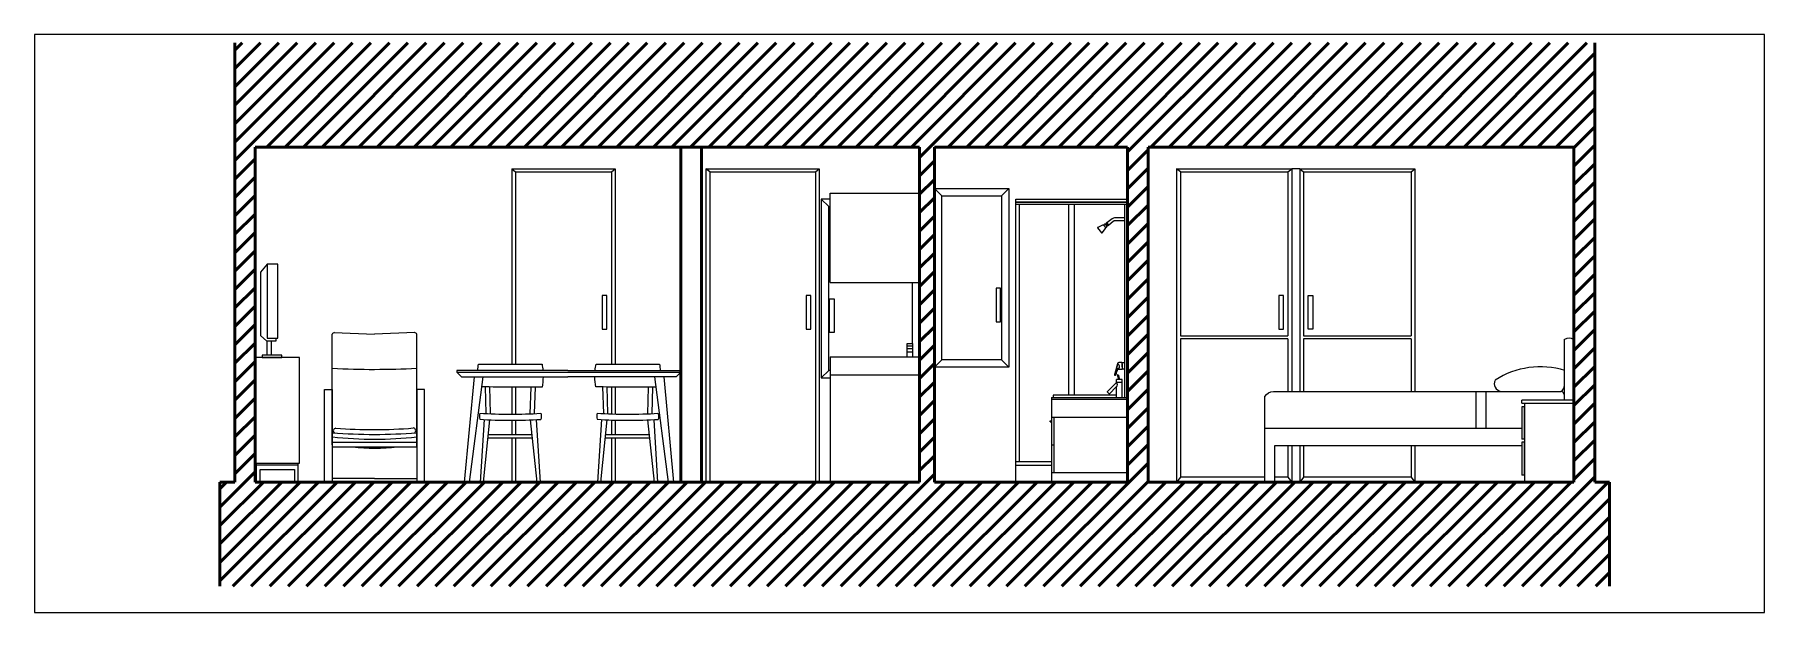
# Model space of a CAD drawing. Header units: inches. Extents: x 2960 to 8891, y 1487 to 4457.
# Drawn here: x 4843 to 6005, y 3993 to 4381 of the extents above; entities that cross this region are included whole.
import ezdxf

# ---------------------------------------------------------------- set-up
doc = ezdxf.new("R2010")
doc.units = ezdxf.units.IN
doc.header["$MEASUREMENT"] = 0
for name, color, linetype, lineweight in [('A-ELEV-PATT', 8, 'Continuous', 18), ('A-FURN', 8, 'Continuous', 20), ('A-WALL-FULL', 7, 'Continuous', 50), ('sezione 6', 211, 'Continuous', 20)]:
    doc.layers.add(name, color=color, linetype=linetype, lineweight=lineweight)

msp = doc.modelspace()

# ---------------------------------------------------------------- hatches: boundary and pattern name
at = {"layer": 'A-WALL-FULL'}
h = msp.add_hatch(dxfattribs=at)
h.set_pattern_fill('ANSI31', color=0, scale=70)
h.paths.add_polyline_path([(5890.8, 4375.7), (4977.2, 4375.7), (4977.2, 4305.7), (4977.2, 4080.7), (4967.2, 4080.7), (4967.2, 4010.7), (5890.8, 4010.7), (5900.8, 4010.7), (5900.8, 4080.7), (5890.8, 4080.7)])
h.paths.add_polyline_path([(5437.2, 4305.7), (5437.2, 4080.7), (4990.8, 4080.7), (4990.8, 4305.7)], flags=16)
h.paths.add_polyline_path([(5232.7, 4291), (5232.7, 4159.9), (5262.5, 4159.9, -0.025686), (5263, 4155.6), (5276.8, 4155.6), (5276.8, 4154.6), (5276.8, 4154.6), (5276.8, 4154.6), (5273.8, 4151.3), (5259.3, 4151.3), (5260.2, 4144.4, -0.000108), (5258, 4144.4), (5257.5, 4126.7, 0.002969), (5261.5, 4126.9, -0.163292), (5261.6, 4122.8, -0.005042), (5254.7, 4122.4), (5256, 4110.4), (5226.2, 4110.4), (5227.4, 4122.5, -0.005), (5220.6, 4122.9, -0.163098), (5220.7, 4127, 0.002994), (5224.8, 4126.8), (5224.2, 4144.6, -0.000225), (5219.7, 4144.6, -0.048034), (5219, 4151.3), (5201, 4151.3), (5184.3, 4151.3, -0.041559), (5183.6, 4144.4, -0.000222), (5179.1, 4144.4), (5178.6, 4126.7, 0.002969), (5182.7, 4126.9, -0.163292), (5182.7, 4122.8, -0.002218), (5179.7, 4122.6), (5182.4, 4080.7), (5180.3, 4080.7), (5177.1, 4110.4), (5147.3, 4110.4), (5148.6, 4122.5, -0.004972), (5141.8, 4122.9, -0.158926), (5141.8, 4127, 0.003033), (5145.9, 4126.8), (5145.4, 4144.6, -0.000112), (5143.1, 4144.6), (5144, 4151.3), (5129.4, 4151.3), (5126.4, 4154.6), (5126.4, 4155.6), (5140.3, 4155.6, -0.030615), (5141, 4159.9), (5163.3, 4159.9), (5163.3, 4291)], flags=0)
h.paths.add_polyline_path([(5293.7, 4291), (5369.7, 4291), (5367.2, 4289), (5296.3, 4289)], flags=0)
h.paths.add_polyline_path([(5224.1, 4205.9), (5227.2, 4205.9), (5227.2, 4183.4), (5224.1, 4183.4)], flags=0)
h.paths.add_polyline_path([(5099.4, 4180), (5099.4, 4142.9), (5104.7, 4142.9), (5104.7, 4080.7), (5099.4, 4080.7), (5099.4, 4080.8), (5071.1, 4080.8), (5042.7, 4080.8), (5042.7, 4080.7), (5037.4, 4080.7), (5037.4, 4142.9), (5042.7, 4142.9), (5042.7, 4180, -0.324917), (5043.9, 4181.1), (5071.1, 4180), (5097.9, 4181, -0.399411)], flags=0)
h.paths.add_polyline_path([(5371.2, 4270.7), (5377.2, 4270.7), (5377.2, 4214.7), (5437.2, 4214.7), (5437.2, 4152.7), (5377.2, 4152.7), (5377.2, 4150.7), (5371.2, 4150.7)], flags=0)
h.paths.add_polyline_path([(5428.8, 4164.7), (5428.8, 4168.1), (5428.8, 4170.3), (5428.8, 4172.2), (5428.8, 4173.7), (5432.7, 4173.7), (5432.7, 4172.2), (5432.7, 4170.3), (5432.7, 4166.9), (5432.7, 4164.7)], flags=0)
h.paths.add_polyline_path([(5006.1, 4227), (5006.1, 4177.4), (5004.8, 4177.4), (5004.8, 4175.3), (5001.7, 4175.3), (5001.7, 4165.9), (5008.7, 4165.9), (5008.7, 4164.4), (5020.7, 4164.4), (5020.7, 4093.4), (5019.8, 4093.4), (5019.8, 4080.7), (5017.2, 4080.7), (5017.2, 4089.2), (4994.3, 4089.2), (4994.3, 4080.7), (4991.6, 4080.7), (4991.6, 4092.2), (4991.6, 4093.4), (4990.8, 4093.4), (4990.8, 4164.4), (4995.6, 4164.4), (4995.6, 4165.9), (4998.7, 4165.9), (4998.7, 4175.3), (4994.4, 4179.1), (4994.4, 4221.6), (4998.9, 4227)], flags=0)
h.paths.add_polyline_path([(5361.1, 4205.9), (5364.2, 4205.9), (5364.2, 4183.4), (5361.1, 4183.4)], flags=0)
h.paths.add_polyline_path([(5376.7, 4203.8), (5379.8, 4203.8), (5379.8, 4181.2), (5376.7, 4181.2)], flags=0)
h.paths.add_polyline_path([(5098, 4113.7, -0.018851), (5071.1, 4112.7, -0.01885), (5044.1, 4113.7, -0.712478), (5045, 4116.8, 0.040847), (5097, 4117, -0.672224)], flags=0)
h.paths.add_polyline_path([(5099.4, 4107.2), (5099.4, 4104.4), (5086.3, 4104.4, -0.061076), (5056.3, 4104.4), (5042.7, 4104.4), (5042.7, 4107.2)], flags=0)
h.paths.add_polyline_path([(5447.2, 4305.7), (5577, 4305.7), (5576.9, 4080.7), (5501.9, 4080.7), (5447.2, 4080.7)], flags=16)
h.paths.add_polyline_path([(5447.2, 4277.9), (5497.2, 4277.9), (5497.2, 4157.9), (5447.2, 4157.9)], flags=0)
h.paths.add_polyline_path([(5452.2, 4272.9), (5492.2, 4272.9), (5492.2, 4162.9), (5452.2, 4162.9)], flags=0)
h.paths.add_polyline_path([(5501.9, 4270.7), (5576.9, 4270.7), (5576.9, 4080.7), (5525.9, 4080.7), (5525.9, 4092), (5501.9, 4092)], flags=0)
h.paths.add_polyline_path([(5575.1, 4267.3), (5575.1, 4137.6), (5576.9, 4137.6), (5576.9, 4087.2), (5527.4, 4087.2), (5527.4, 4124.2), (5576.9, 4124.2), (5576.9, 4137.6), (5526.9, 4137.6), (5526.9, 4139), (5537.6, 4139), (5537.6, 4267.3)], flags=0)
h.paths.add_polyline_path([(5488.7, 4211), (5491.7, 4211), (5491.7, 4188.4), (5488.7, 4188.4)], flags=0)
h.paths.add_polyline_path([(5560, 4253.2, -0.385396), (5560.9, 4253.1, -0.561751), (5561.9, 4253.9), (5562.4, 4254.3, -0.415148), (5563, 4254.7), (5564.1, 4253.3), (5567.8, 4256.3), (5568.1, 4256.3, 0.00937), (5567.6, 4256.1), (5564.1, 4253.3, -0.41828), (5563.6, 4252.9), (5563, 4252.5, -0.573728), (5562.1, 4251.7, -0.330824), (5562.2, 4251), (5559.7, 4247.8), (5556.7, 4251.6)], flags=0)
h.paths.add_polyline_path([(5590.8, 4305.7), (5876.8, 4305.7), (5876.8, 4080.7), (5876.8, 4080.7), (5870.4, 4080.7), (5813.9, 4080.7), (5590.8, 4080.7)], flags=16)
h.paths.add_polyline_path([(5573.4, 4156.9), (5573.4, 4156.6), (5573.4, 4156.6)], flags=0)
h.paths.add_polyline_path([(5571.1, 4159.1), (5571.1, 4159.1), (5571.2, 4159), (5571.2, 4159), (5571.2, 4158.9), (5571.3, 4158.5), (5571.4, 4158.1), (5571.4, 4158), (5571.4, 4157.9), (5571.4, 4157.9), (5571.4, 4157.8), (5571.4, 4157.7), (5571.4, 4157.7), (5571.4, 4157.6), (5571.4, 4157.2), (5571, 4157.1), (5571, 4157.1), (5570.9, 4157), (5570.9, 4157), (5570.8, 4157), (5570.8, 4157), (5570.7, 4156.9), (5570.7, 4156.9), (5570.6, 4156.9), (5570.6, 4156.8), (5570.5, 4156.8), (5570.5, 4156.8), (5570.4, 4156.7), (5570.3, 4156.7), (5570.3, 4156.6), (5570.2, 4156.6), (5570.2, 4156.5), (5570.1, 4156.5), (5570.1, 4156.4), (5570, 4156.3), (5570, 4156.2), (5569.9, 4156.2), (5569.9, 4156.1), (5569.8, 4156), (5569.8, 4155.9), (5569.7, 4155.8), (5569.7, 4155.7), (5569.7, 4155.6), (5569.6, 4155.5), (5569.6, 4155.4), (5569.6, 4155.3), (5569.5, 4155.2), (5569.5, 4155.1), (5569.4, 4154.7), (5569.2, 4154.1), (5569.1, 4153.7), (5569.1, 4153.6), (5569, 4153.4), (5569, 4153.3), (5568.9, 4153.2), (5568.9, 4153.1), (5568.9, 4153), (5568.9, 4152.9), (5568.8, 4152.8), (5568.8, 4152.8), (5568.8, 4152.7), (5568.8, 4152.7), (5568.8, 4152.6), (5568.7, 4152.6), (5568.7, 4152.6), (5568.7, 4152.5), (5568.7, 4152.5), (5568.5, 4152.3), (5568.5, 4152.8), (5568.7, 4153.5), (5568.9, 4154.4), (5569.1, 4155.1), (5569.3, 4155.7), (5569.4, 4156.3), (5569.6, 4156.9), (5569.7, 4157.2), (5569.8, 4157.5), (5569.9, 4157.8), (5570.1, 4158.5), (5570.2, 4158.9), (5570.2, 4159.1), (5570.3, 4159.3), (5570.3, 4159.4), (5570.4, 4159.5), (5570.4, 4159.5), (5570.4, 4159.6), (5570.4, 4159.6), (5570.4, 4159.6), (5570.4, 4159.7), (5570.4, 4159.7), (5570.4, 4159.7), (5570.7, 4159.9), (5571.1, 4159.4)], flags=0)
h.paths.add_polyline_path([(5609.9, 4291), (5687.2, 4291), (5689.9, 4291), (5692.7, 4291), (5769.9, 4291), (5769.9, 4141.6), (5827.7, 4141.6, -0.45835), (5823.7, 4149, -0.219994), (5870.5, 4155.7), (5870.5, 4135.8), (5876.8, 4135.8), (5876.8, 4133.8), (5876.8, 4080.7), (5843.7, 4080.7), (5843.7, 4085.4), (5841.9, 4085.4), (5841.9, 4105.1), (5769.9, 4105.1), (5769.9, 4080.7), (5767.4, 4083.9), (5695.2, 4083.9), (5692.7, 4080.7), (5692.7, 4105.1), (5687.2, 4105.1), (5687.2, 4080.7), (5684.6, 4083.9), (5675.6, 4083.9), (5675.6, 4080.7), (5669.1, 4080.7), (5669.1, 4083.9), (5612.5, 4083.9), (5609.9, 4080.7)], flags=0)
h.paths.add_polyline_path([(5612.5, 4289), (5684.6, 4289), (5684.6, 4178.9), (5612.5, 4178.9)], flags=0)
h.paths.add_polyline_path([(5569.6, 4147.6), (5569.6, 4147.6), (5569.6, 4147.7, -0.098491)], flags=0)
edge = h.paths.add_edge_path(flags=0)
edge.add_ellipse((5566.8, 4146.2), major_axis=(-0.2, 3.28), ratio=0.937727, start_angle=238.5202, end_angle=292.3019)
edge.add_line((5569.6, 4144.8), (5569.6, 4144.5))
edge.add_arc((5569.5, 4144.5), 0.0996, 0, 135)
edge.add_line((5569.4, 4144.6), (5564.7, 4139.8))
edge.add_line((5564.7, 4139.8), (5563.3, 4141.2))
edge.add_line((5563.3, 4141.2), (5569.6, 4147.6))
h.paths.add_polyline_path([(5570.3, 4152.8), (5570.7, 4152.9), (5571.6, 4149.6), (5571.1, 4149.6)], flags=0)
h.paths.add_polyline_path([(5695.2, 4289), (5767.4, 4289), (5767.4, 4178.9), (5695.2, 4178.9)], flags=0)
h.paths.add_polyline_path([(5678.6, 4205.9), (5681.6, 4205.9), (5681.6, 4183.4), (5678.6, 4183.4)], flags=0)
h.paths.add_polyline_path([(5698.2, 4205.9), (5701.3, 4205.9), (5701.3, 4183.4), (5698.2, 4183.4)], flags=0)
h.paths.add_polyline_path([(5841.9, 4131.2), (5843.7, 4131.2), (5843.7, 4109.6), (5841.9, 4109.6)], flags=0)

# ---------------------------------------------------------------- linework, layer by layer
at = {"layer": 'A-ELEV-PATT'}
for p, q in [((5293.7, 4291), (5293.7, 4080.7)), ((5293.7, 4291), (5369.7, 4291)), ((5296.3, 4289), (5296.3, 4080.7)), ((5296.3, 4289), (5367.2, 4289)), ((5367.2, 4289), (5367.2, 4080.7)), ((5369.7, 4291), (5369.7, 4080.7)), ((5609.9, 4291), (5609.9, 4080.7)), ((5609.9, 4291), (5687.2, 4291)), ((5612.5, 4289), (5612.5, 4178.9)), ((5612.5, 4289), (5684.6, 4289)), ((5684.6, 4289), (5684.6, 4178.9)), ((5687.2, 4291), (5687.2, 4141.5)), ((5692.7, 4291), (5692.7, 4141.5)), ((5692.7, 4291), (5769.9, 4291)), ((5695.2, 4289), (5695.2, 4178.9)), ((5695.2, 4289), (5767.4, 4289)), ((5767.4, 4289), (5767.4, 4178.9)), ((5769.9, 4291), (5769.9, 4141.5)), ((5491.7, 4211), (5488.7, 4211)), ((5488.7, 4211), (5488.7, 4188.4)), ((5491.7, 4188.4), (5491.7, 4211)), ((5364.2, 4205.9), (5361.1, 4205.9)), ((5361.1, 4205.9), (5361.1, 4183.4)), ((5364.2, 4183.4), (5364.2, 4205.9)), ((5376.7, 4203.8), (5379.8, 4203.8)), ((5376.7, 4181.2), (5376.7, 4203.8)), ((5379.8, 4203.8), (5379.8, 4181.2)), ((5681.6, 4205.9), (5678.6, 4205.9)), ((5678.6, 4205.9), (5678.6, 4183.4)), ((5681.6, 4183.4), (5681.6, 4205.9)), ((5698.2, 4205.9), (5701.3, 4205.9)), ((5698.2, 4183.4), (5698.2, 4205.9)), ((5701.3, 4205.9), (5701.3, 4183.4)), ((5361.1, 4183.4), (5364.2, 4183.4)), ((5612.5, 4176.9), (5612.5, 4083.9)), ((5678.6, 4183.4), (5681.6, 4183.4)), ((5684.6, 4176.9), (5684.6, 4141.5)), ((5695.2, 4176.9), (5695.2, 4141.5)), ((5701.3, 4183.4), (5698.2, 4183.4)), ((5767.4, 4176.9), (5767.4, 4141.5)), ((5684.6, 4105.1), (5684.6, 4083.9)), ((5687.2, 4105.1), (5687.2, 4080.7)), ((5692.7, 4105.1), (5692.7, 4080.7)), ((5695.2, 4105.1), (5695.2, 4083.9)), ((5767.4, 4105.1), (5767.4, 4083.9)), ((5769.9, 4105.1), (5769.9, 4080.7))]:
    msp.add_line(p, q, dxfattribs=at)
at = {"layer": 'A-FURN'}
for p, q in [((5163.3, 4291), (5163.3, 4159.9)), ((5163.3, 4291), (5163.3, 4159.9)), ((5163.3, 4291), (5232.7, 4291)), ((5163.3, 4291), (5165.8, 4289)), ((5165.8, 4289), (5165.8, 4159.9)), ((5165.8, 4289), (5230.2, 4289)), ((5230.2, 4289), (5232.7, 4291)), ((5230.2, 4289), (5230.2, 4159.9)), ((5232.7, 4291), (5232.7, 4159.9)), ((5232.7, 4291), (5232.7, 4159.9)), ((5296.3, 4289), (5293.7, 4291)), ((5367.2, 4289), (5369.7, 4291)), ((5612.5, 4289), (5609.9, 4291)), ((5684.6, 4289), (5687.2, 4291)), ((5689.9, 4291), (5687.2, 4291)), ((5692.7, 4291), (5689.9, 4291)), ((5692.7, 4291), (5695.2, 4289)), ((5767.4, 4289), (5769.9, 4291)), ((5447.2, 4157.9), (5447.2, 4277.9)), ((5447.2, 4277.9), (5497.2, 4277.9)), ((5452.2, 4272.9), (5447.2, 4277.9)), ((5492.2, 4272.9), (5497.2, 4277.9)), ((5497.2, 4277.9), (5497.2, 4157.9)), ((5371.2, 4270.7), (5371.2, 4150.7)), ((5377.2, 4270.7), (5371.2, 4270.7)), ((5376.2, 4265.7), (5371.2, 4270.7)), ((5376.2, 4155.7), (5376.2, 4265.7)), ((5376.2, 4265.7), (5377.2, 4265.7)), ((5377.2, 4274.7), (5437.2, 4274.7)), ((5437.2, 4150.7), (5437.2, 4270.7)), ((5452.2, 4272.9), (5492.2, 4272.9)), ((5452.2, 4162.9), (5452.2, 4272.9)), ((5492.2, 4272.9), (5492.2, 4162.9)), ((5501.9, 4269), (5576.9, 4269)), ((5501.9, 4268.7), (5576.9, 4268.7)), ((5501.9, 4267.3), (5576.9, 4267.3)), ((5501.9, 4267.3), (5576.9, 4267.3)), ((5504.4, 4094.6), (5504.4, 4267.3)), ((5537.6, 4139), (5537.6, 4267.3)), ((5541.2, 4139), (5541.2, 4267.3)), ((5575.1, 4137.6), (5575.1, 4267.3)), ((4998.9, 4227), (4994.4, 4221.6)), ((4994.4, 4221.6), (4994.4, 4179.1)), ((5377.2, 4214.7), (5437.2, 4214.7)), ((5432.2, 4214.7), (5432.2, 4173.7)), ((5227.2, 4205.9), (5224.1, 4205.9)), ((5224.1, 4205.9), (5224.1, 4183.4)), ((5227.2, 4183.4), (5227.2, 4205.9)), ((5488.7, 4188.4), (5491.7, 4188.4)), ((4998.7, 4175.3), (4998.7, 4165.9)), ((5001.7, 4175.3), (5001.7, 4165.9)), ((5224.1, 4183.4), (5227.2, 4183.4)), ((5379.8, 4181.2), (5376.7, 4181.2)), ((5612.5, 4178.9), (5684.6, 4178.9)), ((5684.6, 4176.9), (5612.5, 4176.9)), ((5695.2, 4178.9), (5767.4, 4178.9)), ((5767.4, 4176.9), (5695.2, 4176.9)), ((5020.7, 4164.4), (4990.8, 4164.4)), ((4990.8, 4164.4), (4990.8, 4093.4)), ((5020.7, 4093.4), (5020.7, 4164.4)), ((5377.2, 4164.7), (5377.2, 4080.7)), ((5377.2, 4164.7), (5437.2, 4164.7)), ((5377.2, 4164.7), (5377.2, 4152.7)), ((5447.2, 4157.9), (5452.2, 4162.9)), ((5492.2, 4162.9), (5452.2, 4162.9)), ((5497.2, 4157.9), (5492.2, 4162.9)), ((5126.4, 4154.6), (5276.8, 4154.6)), ((5137.9, 4151.3), (5131.2, 4080.6)), ((5134.8, 4080.7), (5144, 4151.3)), ((5268.5, 4080.7), (5259.3, 4151.3)), ((5265.4, 4151.3), (5272, 4080.7)), ((5371.2, 4150.7), (5376.2, 4155.7)), ((5371.2, 4150.7), (5377.2, 4150.7)), ((5377.2, 4155.7), (5376.2, 4155.7)), ((5377.2, 4152.7), (5437.2, 4152.7)), ((5497.2, 4157.9), (5447.2, 4157.9)), ((5573.3, 4149.6), (5569.6, 4149.6)), ((5569.6, 4147.7), (5569.6, 4149.6)), ((5570.3, 4152.8), (5570.7, 4152.9)), ((5571.1, 4149.6), (5570.3, 4152.8)), ((5570.7, 4152.9), (5571.6, 4149.6)), ((5571.6, 4149.6), (5571.2, 4149.6)), ((5573.3, 4137.6), (5573.3, 4149.6)), ((5145.4, 4144.6), (5145.9, 4126.8)), ((5148.3, 4144.6), (5148.8, 4126.7)), ((5163.3, 4144.5), (5163.3, 4126.4)), ((5163.3, 4144.5), (5163.3, 4126.4)), ((5165.8, 4144.5), (5165.8, 4126.4)), ((5175.7, 4126.6), (5176.3, 4144.4)), ((5178.6, 4126.7), (5179.1, 4144.4)), ((5224.2, 4144.6), (5224.8, 4126.8)), ((5227.1, 4144.6), (5227.6, 4126.7)), ((5230.2, 4144.5), (5230.2, 4126.6)), ((5232.7, 4144.5), (5232.7, 4126.5)), ((5232.7, 4144.5), (5232.7, 4126.5)), ((5254.6, 4126.6), (5255.1, 4144.4)), ((5257.5, 4126.7), (5258, 4144.4)), ((5525.9, 4137.6), (5576.9, 4137.6)), ((5525.9, 4137.6), (5525.9, 4080.7)), ((5569.4, 4139), (5526.9, 4139)), ((5526.9, 4139), (5526.9, 4137.6)), ((5569.6, 4147.5), (5563.3, 4141.3)), ((5563.3, 4141.2), (5564.6, 4139.9)), ((5569.4, 4144.6), (5564.8, 4139.9)), ((5573.3, 4147.6), (5569.6, 4147.6)), ((5569.6, 4137.6), (5569.6, 4144.5)), ((5576.9, 4137.6), (5576.9, 4080.7)), ((5811.1, 4116.9), (5811.1, 4141.6)), ((5817.6, 4141.6), (5817.6, 4116.9)), ((5525.9, 4136.3), (5576.9, 4136.3)), ((5876.8, 4135.8), (5841.9, 4135.8)), ((5841.9, 4133.8), (5841.9, 4135.8)), ((5841.9, 4133.8), (5876.8, 4133.8)), ((5841.9, 4131.2), (5841.9, 4109.6)), ((5843.7, 4131.2), (5841.9, 4131.2)), ((5843.7, 4133.8), (5843.7, 4080.7)), ((5843.7, 4109.6), (5843.7, 4131.2)), ((5876.8, 4133.8), (5876.8, 4135.8)), ((5876.8, 4080.7), (5876.8, 4133.8)), ((5144.7, 4122.7), (5142.1, 4080.7)), ((5144.2, 4080.7), (5148.6, 4122.5)), ((5163.3, 4122.2), (5163.3, 4112.6)), ((5163.3, 4122.2), (5163.3, 4112.6)), ((5165.8, 4122.2), (5165.8, 4112.6)), ((5180.3, 4080.7), (5175.9, 4122.4)), ((5179.7, 4122.6), (5182.4, 4080.7)), ((5223.6, 4122.7), (5220.9, 4080.7)), ((5223, 4080.7), (5227.4, 4122.5)), ((5230.2, 4122.4), (5230.2, 4112.6)), ((5232.7, 4122.3), (5232.7, 4112.6)), ((5232.7, 4122.3), (5232.7, 4112.6)), ((5259.1, 4080.7), (5254.7, 4122.4)), ((5258.6, 4122.6), (5261.2, 4080.7)), ((5524.9, 4121.9), (5525.9, 4121.9)), ((5524.9, 4121.2), (5524.9, 4121.9)), ((5524.9, 4121.2), (5525.9, 4121.2)), ((5525.9, 4121.2), (5524.9, 4121.2)), ((5525.9, 4124.2), (5576.9, 4124.2)), ((5525.9, 4124.2), (5527.4, 4124.2)), ((5527.4, 4124.2), (5527.4, 4087.2)), ((5147.3, 4110.4), (5177.2, 4110.4)), ((5147.6, 4112.6), (5176.9, 4112.6)), ((5163.3, 4110.4), (5163.3, 4080.7)), ((5163.3, 4110.4), (5163.3, 4080.7)), ((5165.8, 4110.4), (5165.8, 4080.7)), ((5226.2, 4110.4), (5256, 4110.4)), ((5226.4, 4112.6), (5255.7, 4112.6)), ((5230.2, 4110.4), (5230.2, 4080.7)), ((5232.7, 4110.4), (5232.7, 4080.7)), ((5232.7, 4110.4), (5232.7, 4080.7)), ((5525.9, 4105.7), (5527.4, 4105.7)), ((5843.7, 4109.6), (5841.9, 4109.6)), ((5841.9, 4107.6), (5841.9, 4085.4)), ((5843.7, 4107.6), (5841.9, 4107.6)), ((5843.7, 4085.4), (5843.7, 4107.6)), ((4990.8, 4093.4), (5020.7, 4093.4)), ((4991.6, 4093.4), (4991.6, 4093.4)), ((4991.6, 4093.4), (4991.6, 4092.2)), ((4991.6, 4092.2), (5019.8, 4092.2)), ((4991.6, 4092.2), (4991.6, 4080.7)), ((5019.8, 4080.7), (5019.8, 4093.4)), ((5019.8, 4093.4), (5019.8, 4093.4)), ((5019.8, 4092.2), (5019.8, 4092.2)), ((5501.9, 4094.6), (5525.9, 4094.6)), ((5501.9, 4092), (5525.9, 4092)), ((4991.6, 4080.7), (4994.3, 4080.7)), ((4994.3, 4080.7), (4994.3, 4089.2)), ((4994.3, 4089.2), (5017.2, 4089.2)), ((5017.2, 4089.2), (5017.2, 4080.7)), ((5017.2, 4080.7), (5019.8, 4080.7)), ((5071, 4083), (5042.7, 4083)), ((5042.7, 4083), (5042.7, 4080.8)), ((5042.7, 4080.8), (5071, 4080.8)), ((5071.1, 4083), (5099.4, 4083)), ((5099.4, 4080.8), (5071.1, 4080.8)), ((5099.4, 4083), (5099.4, 4080.8)), ((5182.5, 4080.7), (5180.4, 4080.7)), ((5264.9, 4080.7), (5262.8, 4080.7)), ((5285.8, 4080.7), (5287.6, 4080.7)), ((5576.9, 4080.7), (5501.9, 4080.7)), ((5525.9, 4087.2), (5576.9, 4087.2)), ((5525.9, 4080.7), (5576.9, 4080.7)), ((5612.5, 4083.9), (5609.9, 4080.7)), ((5669.1, 4083.9), (5612.5, 4083.9)), ((5684.6, 4083.9), (5675.6, 4083.9)), ((5684.6, 4083.9), (5687.2, 4080.7)), ((5695.2, 4083.9), (5692.7, 4080.7)), ((5767.4, 4083.9), (5695.2, 4083.9)), ((5767.4, 4083.9), (5769.9, 4080.7)), ((5813.9, 4080.7), (5873.9, 4080.7)), ((5843.7, 4085.4), (5841.9, 4085.4)), ((5876.8, 4080.7), (5843.7, 4080.7))]:
    msp.add_line(p, q, dxfattribs=at)
at = {"layer": 'A-FURN', "linetype": 'Continuous', "lineweight": -3}
for p, q in [((5377.2, 4214.7), (5377.2, 4274.7)), ((5428.8, 4172.2), (5428.8, 4173.7)), ((5428.8, 4173.7), (5432.7, 4173.7)), ((5428.8, 4170.3), (5428.8, 4172.2)), ((5428.8, 4172.2), (5432.7, 4172.2)), ((5432.7, 4172.2), (5432.7, 4173.7)), ((5432.7, 4170.3), (5432.7, 4172.2)), ((5428.8, 4166.9), (5428.8, 4170.3)), ((5428.8, 4170.3), (5432.7, 4170.3)), ((5428.8, 4164.7), (5428.8, 4168.1)), ((5428.8, 4168.1), (5432.7, 4168.1)), ((5432.7, 4166.9), (5432.7, 4170.3)), ((5432.7, 4164.7), (5432.7, 4168.1))]:
    msp.add_line(p, q, dxfattribs=at)
at = {"layer": 'A-FURN'}
for points in [[(5501.9, 4080.7), (5501.9, 4270.7), (5576.9, 4270.7), (5576.9, 4080.7)], [(5561.9, 4253.9), (5563, 4252.5)], [(5562.2, 4254.1), (5563.4, 4252.7)], [(5562.4, 4254.3), (5563.6, 4252.9)], [(5563, 4254.7), (5564.1, 4253.3)], [(5560.9, 4253.1), (5562.1, 4251.7)], [(5004.8, 4177.4), (5004.8, 4175.3), (4998.7, 4175.3), (4994.4, 4179.1)], [(5042.7, 4105.8), (5042.7, 4180)], [(5043.9, 4181.1), (5071, 4180)], [(5098.2, 4181.1), (5071.1, 4180)], [(5099.4, 4105.8), (5099.4, 4180)], [(5876.8, 4176.4), (5876.8, 4080.7), (5870.4, 4080.7)], [(5870.5, 4135.8), (5870.5, 4176.6)], [(4998.7, 4165.9), (4995.6, 4165.9), (4995.6, 4164.4), (5008.7, 4164.4), (5008.7, 4165.9), (4998.7, 4165.9)], [(5573, 4161.2), (5573.1, 4160.7), (5573.2, 4160.3), (5573.3, 4160), (5573.3, 4159.7), (5573.4, 4159.4), (5573.4, 4159.2), (5573.4, 4159), (5573.4, 4158.8), (5573.4, 4158.6), (5573.4, 4158.4), (5573.4, 4158.2), (5573.4, 4158), (5573.4, 4157.8), (5573.4, 4157.6), (5573.4, 4157.4), (5573.4, 4157.3), (5573.4, 4157.1), (5573.4, 4156.9)], [(5573.4, 4158.2), (5573.4, 4160.8)], [(5201, 4155.6), (5126.4, 4155.6), (5126.4, 4154.6), (5129.4, 4151.3), (5201, 4151.3)], [(5201, 4155.6), (5276.8, 4155.6), (5276.8, 4154.6), (5273.8, 4151.3), (5201, 4151.3)], [(5570.7, 4159.8), (5570.9, 4159.7), (5570.9, 4159.6), (5571, 4159.5), (5571.1, 4159.4), (5571.1, 4159.3), (5571.1, 4159.2), (5571.1, 4159.1), (5571.2, 4159), (5571.2, 4159), (5571.2, 4158.9), (5571.2, 4158.8), (5571.2, 4158.7), (5571.3, 4158.7), (5571.3, 4158.6), (5571.3, 4158.5), (5571.3, 4158.4), (5571.3, 4158.4), (5571.3, 4158.3), (5571.3, 4158.2), (5571.4, 4158.1), (5571.4, 4158), (5571.4, 4157.9), (5571.4, 4157.9), (5571.4, 4157.8), (5571.4, 4157.7), (5571.4, 4157.7), (5571.4, 4157.6), (5571.4, 4157.6), (5571.4, 4157.5), (5571.4, 4157.5), (5571.4, 4157.4), (5571.4, 4157.4), (5571.4, 4157.4), (5571.3, 4157.3), (5571.3, 4157.3), (5571.3, 4157.3), (5571.3, 4157.2), (5571.3, 4157.2), (5571.3, 4157.2), (5571.2, 4157.2), (5571.2, 4157.2), (5571.2, 4157.1), (5571.1, 4157.1), (5571.1, 4157.1), (5571.1, 4157.1), (5571, 4157.1), (5571, 4157.1), (5570.9, 4157), (5570.9, 4157), (5570.8, 4157), (5570.8, 4157), (5570.7, 4156.9), (5570.7, 4156.9), (5570.6, 4156.9), (5570.6, 4156.8), (5570.5, 4156.8), (5570.5, 4156.8), (5570.4, 4156.7), (5570.3, 4156.7), (5570.3, 4156.6), (5570.2, 4156.6), (5570.2, 4156.5), (5570.1, 4156.5), (5570.1, 4156.4), (5570, 4156.3), (5570, 4156.2), (5569.9, 4156.2), (5569.9, 4156.1), (5569.8, 4156), (5569.8, 4155.9), (5569.7, 4155.8), (5569.7, 4155.7), (5569.7, 4155.6), (5569.6, 4155.5), (5569.6, 4155.4), (5569.6, 4155.3), (5569.5, 4155.2), (5569.5, 4155.1), (5569.5, 4154.9), (5569.4, 4154.8), (5569.4, 4154.6), (5569.3, 4154.5), (5569.3, 4154.3), (5569.2, 4154.2), (5569.2, 4154), (5569.1, 4153.9), (5569.1, 4153.7), (5569.1, 4153.6), (5569, 4153.4), (5569, 4153.3), (5568.9, 4153.2), (5568.9, 4153.1), (5568.9, 4153), (5568.9, 4152.9), (5568.8, 4152.8), (5568.8, 4152.8), (5568.8, 4152.7), (5568.8, 4152.7), (5568.8, 4152.6), (5568.7, 4152.6), (5568.7, 4152.6), (5568.7, 4152.5), (5568.7, 4152.5), (5568.7, 4152.5), (5568.7, 4152.5), (5568.6, 4152.5), (5568.6, 4152.5), (5568.6, 4152.4), (5568.6, 4152.4), (5568.6, 4152.4), (5568.5, 4152.4), (5568.5, 4152.4), (5568.5, 4152.4), (5568.5, 4152.4), (5568.5, 4152.5), (5568.5, 4152.5), (5568.5, 4152.5), (5568.5, 4152.6), (5568.5, 4152.6), (5568.5, 4152.7), (5568.6, 4152.9), (5568.6, 4153), (5568.6, 4153.2), (5568.7, 4153.4), (5568.7, 4153.6), (5568.8, 4153.8), (5568.8, 4154.1), (5568.9, 4154.4), (5569, 4154.6), (5569, 4154.9), (5569.1, 4155.2), (5569.2, 4155.6), (5569.3, 4155.9), (5569.4, 4156.2), (5569.5, 4156.5), (5569.6, 4156.9), (5569.7, 4157.2), (5569.8, 4157.5), (5569.9, 4157.8), (5570, 4158.1), (5570, 4158.4), (5570.1, 4158.7), (5570.2, 4158.9), (5570.2, 4159.1), (5570.3, 4159.3), (5570.3, 4159.4), (5570.4, 4159.5), (5570.4, 4159.5), (5570.4, 4159.6), (5570.4, 4159.6), (5570.4, 4159.6), (5570.4, 4159.7), (5570.4, 4159.7), (5570.4, 4159.7), (5570.5, 4159.7), (5570.5, 4159.7), (5570.5, 4159.7), (5570.5, 4159.7), (5570.5, 4159.7), (5570.5, 4159.7), (5570.5, 4159.7), (5570.5, 4159.8), (5570.5, 4159.8), (5570.6, 4159.8), (5570.6, 4159.8), (5570.6, 4159.8), (5570.7, 4159.8), (5570.7, 4159.8)], [(5841.9, 4105.1), (5675.6, 4105.1), (5675.6, 4080.7), (5669.1, 4080.7), (5669.1, 4116.9), (5841.9, 4116.9)], [(5537.6, 4080.7), (5568.7, 4080.7)], [(5675.9, 4080.7), (5673.9, 4080.7)]]:
    msp.add_lwpolyline(points, dxfattribs=at)
for points in [[(5575.1, 4258.1), (5568.2, 4258.1, 0.014098), (5566.6, 4257.6), (5563, 4254.7, 0.415148), (5562.4, 4254.3), (5562.5, 4254.2, 0.562976), (5562.3, 4254), (5562.2, 4254.1), (5561.9, 4253.9, 0.561751), (5560.9, 4253.1, 0.385396), (5560, 4253.2), (5556.9, 4251.7, 0.035262), (5556.8, 4251.5), (5559.5, 4248.1, 0.015521), (5559.9, 4248.1), (5562.2, 4251, 0.330824), (5562.1, 4251.7, 0.573728), (5563, 4252.5), (5563.4, 4252.7), (5563.3, 4252.8, 0.562976), (5563.5, 4253), (5563.6, 4252.9, 0.415148), (5564.1, 4253.3), (5567.6, 4256.1, -0.00937), (5568.1, 4256.3), (5575.1, 4256.3)], [(5575.1, 4156.6), (5573.7, 4156.6, -0.140352), (5573.4, 4156.9), (5573.4, 4156.8), (5573.4, 4156.7), (5573.4, 4156.6), (5573.4, 4156.6), (5573.4, 4156.5), (5573.4, 4156.5), (5573.3, 4156.5), (5573.3, 4156.4), (5573.2, 4156.4), (5573.2, 4156.4), (5573.1, 4156.4), (5572.9, 4156.4), (5572.8, 4156.4), (5572.6, 4156.4), (5572.4, 4156.4), (5572.1, 4156.4), (5571.9, 4156.4), (5571.6, 4156.4), (5571.4, 4156.4), (5571.1, 4156.4), (5570.9, 4156.4), (5570.8, 4156.3), (5570.6, 4156.3), (5570.5, 4156.3), (5570.4, 4156.3), (5570.4, 4156.3), (5570.3, 4156.3), (5570.3, 4156.2), (5570.2, 4156.2), (5570.2, 4156.2), (5570.2, 4156.1), (5570.1, 4156.1), (5570.1, 4156.1), (5570.1, 4156), (5570, 4155.9), (5570, 4155.8), (5570, 4155.7), (5569.9, 4155.6), (5569.9, 4155.5), (5569.8, 4155.3), (5569.7, 4155.2), (5569.7, 4155), (5569.6, 4154.8), (5569.6, 4154.6), (5569.5, 4154.4), (5569.4, 4154.2), (5569.3, 4154), (5569.3, 4153.8), (5569.2, 4153.5), (5569.2, 4153.4), (5569.1, 4153.2), (5569, 4153), (5569, 4152.9), (5568.9, 4152.7), (5568.9, 4152.6), (5568.9, 4152.5), (5568.8, 4152.5), (5568.8, 4152.4), (5568.8, 4152.4), (5568.7, 4152.3), (5568.7, 4152.3), (5568.7, 4152.3), (5568.6, 4152.3), (5568.6, 4152.3), (5568.5, 4152.3), (5568.5, 4152.3), (5568.5, 4152.3), (5568.4, 4152.3), (5568.4, 4152.3), (5568.4, 4152.3), (5568.4, 4152.4), (5568.4, 4152.4), (5568.4, 4152.5), (5568.4, 4152.7), (5568.4, 4152.8), (5568.5, 4153.1), (5568.5, 4153.3), (5568.6, 4153.7), (5568.7, 4154.1), (5568.8, 4154.5), (5568.9, 4155), (5569.1, 4155.5), (5569.2, 4156), (5569.3, 4156.5), (5569.5, 4157), (5569.6, 4157.4), (5569.7, 4157.9), (5569.8, 4158.3), (5569.9, 4158.7), (5570, 4159), (5570.1, 4159.3), (5570.2, 4159.6), (5570.3, 4159.9), (5570.4, 4160.1), (5570.4, 4160.3), (5570.5, 4160.4), (5570.5, 4160.6), (5570.6, 4160.7), (5570.6, 4160.8), (5570.6, 4160.9), (5570.7, 4160.9), (5570.7, 4161), (5570.8, 4161.1), (5570.9, 4161.1), (5571.1, 4161.1), (5571.4, 4161.2), (5571.8, 4161.2), (5572.3, 4161.2), (5573, 4161.2), (5573.1, 4160.8), (5573.4, 4160.8, -0.200611), (5573.7, 4161), (5575.1, 4161)], [(5140.3, 4155.6, -0.030615), (5141, 4159.9)], [(5141, 4159.9), (5183.6, 4159.9, -0.025686), (5184.2, 4155.6, -0.025686)], [(5184.3, 4151.3, -0.041559), (5183.6, 4144.4, -0.002013), (5143.1, 4144.6, -0.001976)], [(5260.2, 4144.4, -0.002013), (5219.7, 4144.6, -0.048034), (5219, 4151.3)], [(5219.2, 4155.6, -0.030615), (5219.9, 4159.9)], [(5219.9, 4159.9), (5262.5, 4159.9, -0.025686), (5263, 4155.6, -0.025686)], [(5669.1, 4116.9), (5669.1, 4138.1, -0.252322), (5674.9, 4141.6), (5868.2, 4141.6)], [(5141.8, 4127, 0.158926), (5141.8, 4122.9, 0.892277)], [(5182.7, 4126.9, -0.162787), (5182.7, 4122.8, -0.892277)], [(5220.7, 4127, 0.162787), (5220.6, 4122.9, 0.892277)], [(5261.5, 4126.9, -0.162787), (5261.6, 4122.8, -0.892277)]]:
    msp.add_lwpolyline(points, format="xyb", dxfattribs=at)
for points in [[(5006.1, 4227), (4998.9, 4227), (4998.9, 4177.4), (5006.1, 4177.4)], [(5037.4, 4142.9), (5042.7, 4142.9), (5042.7, 4080.7), (5037.4, 4080.7)], [(5104.7, 4142.9), (5099.4, 4142.9), (5099.4, 4080.7), (5104.7, 4080.7)], [(5099.4, 4107.2), (5042.7, 4107.2), (5042.7, 4104.4), (5099.4, 4104.4)]]:
    msp.add_lwpolyline(points, close=True, dxfattribs=at)
for centre, radius, start, end in [((5044, 4179.7), 1.36, 84.7605, 167.239), ((5098.1, 4179.7), 1.36, 12.761, 95.2395), ((5873.5, 4171.1), 6.2, 57.7395, 119.2188), ((5070.6, 4723.7), 567.3, 267.1838, 272.9169), ((5828.9, 4147), 5.59, 159.004, 257.2797), ((5854.3, 4101.8), 56.3, 73.0473, 122.6586), ((5563.4, 4141.2), 0.0996, 135, 225), ((5564.7, 4140), 0.0996, 225, 315), ((5569.5, 4144.5), 0.0996, 0, 135), ((5569.4, 4147.7), 0.199, 315, 0), ((5865.8, 4145.7), 4.68, 298.8214, 1.0107), ((5867.9, 4139), 2.58, 358.7907, 82.7085), ((5163.1, 4467.1), 340.8, 266.42, 273.2965), ((5241.9, 4467.1), 340.8, 266.42, 273.2965), ((5071.1, 4471), 358.3, 265.4461, 269.9874), ((5045.1, 4115.1), 1.73, 91.5896, 233.4658), ((5070.1, 4434.7), 318.8, 265.491, 274.8472), ((5071, 4471), 358.3, 270.0126, 274.5539), ((5096.9, 4115.2), 1.84, 309.0847, 84.7296), ((5163.1, 4463), 340.8, 266.42, 273.2965), ((5242, 4463), 340.8, 266.42, 273.2965), ((5071.1, 4372.1), 262.6, 263.7977, 276.2023), ((5071.3, 4226.7), 123.2, 263.0099, 276.9901)]:
    msp.add_arc(centre, radius, start, end, dxfattribs=at)
at = {"layer": 'A-FURN', "extrusion": (0, 0, -1)}
msp.add_ellipse((5566.8, 4146.2), major_axis=(-0.2, 3.28), ratio=0.937727, start_param=1.181556, end_param=2.120222, dxfattribs=at)
at = {"layer": 'A-WALL-FULL'}
for p, q in [((4977.2, 4375.7), (4977.2, 4305.7)), ((5890.8, 4080.7), (5890.8, 4375.7)), ((4977.2, 4080.7), (4977.2, 4305.7)), ((4990.8, 4305.7), (5437.2, 4305.7)), ((4990.8, 4080.7), (4990.8, 4305.7)), ((5276.8, 4305.7), (5276.8, 4080.7)), ((5290.8, 4305.7), (5290.8, 4080.7)), ((5437.2, 4305.7), (5437.2, 4080.7)), ((5447.2, 4305.7), (5447.2, 4080.7)), ((5447.2, 4305.7), (5577, 4305.7)), ((5577, 4305.7), (5576.9, 4080.7)), ((5590.8, 4080.7), (5590.8, 4305.7)), ((5590.8, 4305.7), (5876.8, 4305.7)), ((5876.8, 4080.7), (5876.8, 4305.7)), ((4977.2, 4080.7), (4967.2, 4080.7)), ((4967.2, 4080.7), (4967.2, 4010.7)), ((5437.2, 4080.7), (4990.8, 4080.7)), ((5576.9, 4080.7), (5447.2, 4080.7)), ((5876.8, 4080.7), (5590.8, 4080.7)), ((5876.8, 4080.7), (5876.8, 4080.7)), ((5900.8, 4080.7), (5890.8, 4080.7)), ((5900.8, 4010.7), (5900.8, 4080.7))]:
    msp.add_line(p, q, dxfattribs=at)
at = {"layer": 'sezione 6'}
msp.add_lwpolyline([(4842.7, 3993.2), (6004.8, 3993.2), (6004.8, 4381.2), (4842.7, 4381.2), (4842.7, 3993.2)], dxfattribs=at)

doc.saveas('drawing.dxf')
